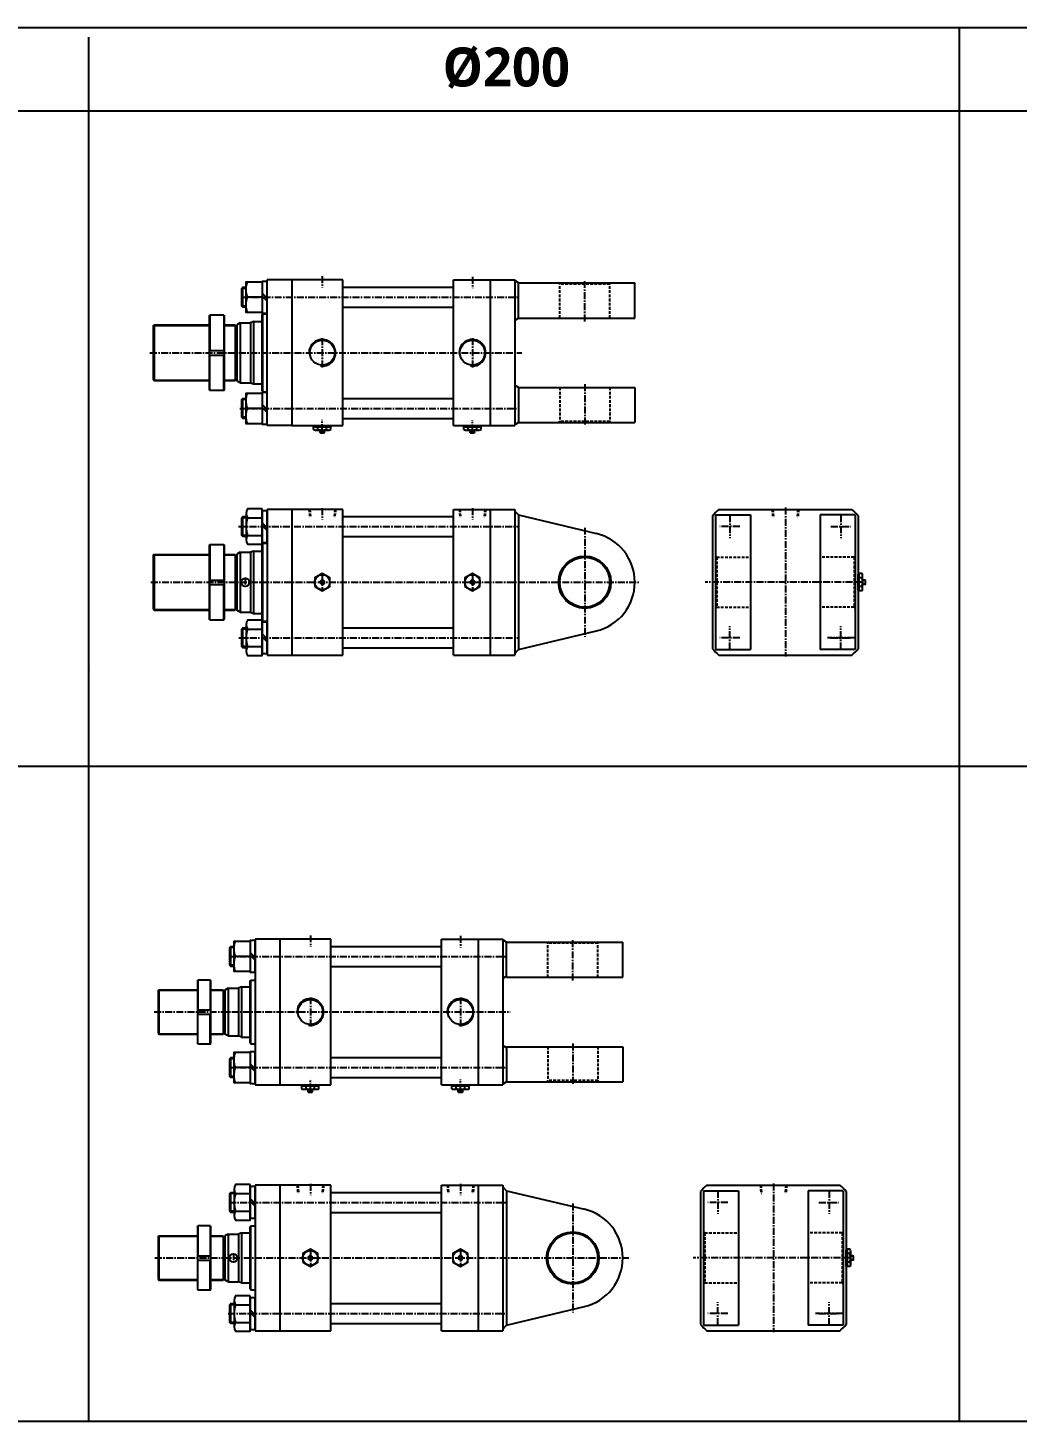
# Model space of a CAD drawing. Extents: x -819 to 8901, y -5 to 4308.
# Drawn here: x 5343 to 7122, y 0 to 2505 of the extents above; entities that cross this region are included whole.
import ezdxf

# ---------------------------------------------------------------- set-up
doc = ezdxf.new("R2010")
doc.units = 0
doc.header["$LTSCALE"] = 10
doc.header["$MEASUREMENT"] = 0
for name, pattern in [('CENTER', [2, 1.25, -0.25, 0.25, -0.25]), ('CENTERX2', [4, 2.5, -0.5, 0.5, -0.5]), ('HIDDENX2', [0.75, 0.5, -0.25])]:
    doc.linetypes.add(name, pattern=pattern)
doc.layers.get('0').update_dxf_attribs({"linetype": 'CONTINUOUS'})
for name, color, linetype in [('CEN', 1, 'CENTERX2'), ('CENTER', 1, 'CENTER'), ('HID', 2, 'HIDDENX2'), ('ML', 7, 'CONTINUOUS'), ('외형선', 3, 'CONTINUOUS')]:
    doc.layers.add(name, color=color, linetype=linetype)
doc.styles.add('문자', font='romans.shx')

msp = doc.modelspace()

# ---------------------------------------------------------------- linework, layer by layer
for p, q in [((8900.8, 2505.2), (-0.5, 2505.2)), ((7018.6, 0), (7018.6, 2505.2)), ((5452.6, 0), (5452.6, 2488.3)), ((8900.8, 2355.7), (-0.5, 2355.7)), ((0, 1177.9), (8901.3, 1177.9)), ((0, 0), (8900.8, 0))]:
    msp.add_line(p, q)
at = {"color": 7, "linetype": 'Continuous'}
for p, q in [((5856.8, 1782.9), (5856.8, 1788)), ((5856.8, 1788), (5863.1, 1788)), ((5857.8, 1788), (5857.8, 1790)), ((5857.8, 1790), (5886.9, 1790)), ((5859.9, 1782), (5884.8, 1782)), ((5863.1, 1788), (5887.9, 1788)), ((5864.6, 1782.9), (5864.6, 1788)), ((5868.4, 1782.2), (5868.4, 1782.2)), ((5868.4, 1777.5), (5868.4, 1782)), ((5876.4, 1777.5), (5876.4, 1782)), ((5880.2, 1782.9), (5880.2, 1788)), ((5886.9, 1788), (5886.9, 1790)), ((5887.9, 1782.9), (5887.9, 1788)), ((6126.8, 1782.9), (6126.8, 1788)), ((6126.8, 1788), (6133.1, 1788)), ((6127.8, 1788), (6127.8, 1790)), ((6127.8, 1790), (6156.9, 1790)), ((6129.9, 1782), (6154.8, 1782)), ((6133.1, 1788), (6157.9, 1788)), ((6134.6, 1782.9), (6134.6, 1788)), ((6138.4, 1782.2), (6138.4, 1782.2)), ((6138.4, 1777.5), (6138.4, 1782)), ((6146.4, 1777.5), (6146.4, 1782)), ((6150.2, 1782.9), (6150.2, 1788)), ((6156.9, 1788), (6156.9, 1790)), ((6157.9, 1782.9), (6157.9, 1788)), ((5868.4, 1777.5), (5868.9, 1777)), ((5876.4, 1777.5), (5868.4, 1777.5)), ((5868.9, 1777), (5875.9, 1777)), ((5876.4, 1777.5), (5875.9, 1777)), ((6138.4, 1777.5), (6138.9, 1777)), ((6146.4, 1777.5), (6138.4, 1777.5)), ((6138.9, 1777), (6145.9, 1777)), ((6146.4, 1777.5), (6145.9, 1777)), ((6836.2, 1493.9), (6836.2, 1523)), ((6838.2, 1523), (6836.2, 1523)), ((6843.2, 1524), (6838.2, 1524)), ((6838.2, 1499.2), (6838.2, 1524)), ((6843.2, 1516.2), (6838.2, 1516.2)), ((6843.9, 1504.4), (6843.9, 1504.4)), ((6844.2, 1496), (6844.2, 1520.9)), ((6848.7, 1512.4), (6844.2, 1512.4)), ((6848.7, 1504.4), (6844.2, 1504.4)), ((6848.7, 1512.4), (6849.2, 1511.9)), ((6848.7, 1512.4), (6848.7, 1504.4)), ((6848.7, 1504.4), (6849.2, 1504.9)), ((6849.2, 1504.9), (6849.2, 1511.9)), ((6838.2, 1493.9), (6836.2, 1493.9)), ((6843.2, 1500.6), (6838.2, 1500.6)), ((6838.2, 1492.9), (6838.2, 1499.2)), ((6843.2, 1492.9), (6838.2, 1492.9)), ((5835.3, 597.7), (5835.3, 602.7)), ((5835.3, 602.7), (5841.6, 602.7)), ((5836.3, 602.7), (5836.3, 604.7)), ((5836.3, 604.7), (5865.4, 604.7)), ((5841.6, 602.7), (5866.4, 602.7)), ((5843.1, 597.7), (5843.1, 602.7)), ((5858.6, 597.7), (5858.6, 602.7)), ((5865.4, 602.7), (5865.4, 604.7)), ((5866.4, 597.7), (5866.4, 602.7)), ((6105.3, 597.7), (6105.3, 602.7)), ((6105.3, 602.7), (6111.6, 602.7)), ((6106.3, 602.7), (6106.3, 604.7)), ((6106.3, 604.7), (6135.4, 604.7)), ((6111.6, 602.7), (6136.4, 602.7)), ((6113.1, 597.7), (6113.1, 602.7)), ((6128.6, 597.7), (6128.6, 602.7)), ((6135.4, 602.7), (6135.4, 604.7)), ((6136.4, 597.7), (6136.4, 602.7)), ((5838.4, 596.7), (5863.3, 596.7)), ((5846.9, 596.9), (5846.9, 596.9)), ((5846.9, 592.2), (5846.9, 596.7)), ((5846.9, 592.2), (5847.4, 591.7)), ((5854.9, 592.2), (5846.9, 592.2)), ((5847.4, 591.7), (5854.4, 591.7)), ((5854.9, 592.2), (5854.4, 591.7)), ((5854.9, 592.2), (5854.9, 596.7)), ((6108.4, 596.7), (6133.3, 596.7)), ((6116.9, 596.9), (6116.9, 596.9)), ((6116.9, 592.2), (6116.9, 596.7)), ((6116.9, 592.2), (6117.4, 591.7)), ((6124.9, 592.2), (6116.9, 592.2)), ((6117.4, 591.7), (6124.4, 591.7)), ((6124.9, 592.2), (6124.4, 591.7)), ((6124.9, 592.2), (6124.9, 596.7)), ((6814.7, 278.8), (6814.7, 308)), ((6816.7, 308), (6814.7, 308)), ((6821.7, 309), (6816.7, 309)), ((6816.7, 284.2), (6816.7, 309)), ((6821.7, 301.2), (6816.7, 301.2)), ((6822.7, 281), (6822.7, 305.8)), ((6816.7, 278.8), (6814.7, 278.8)), ((6821.7, 285.6), (6816.7, 285.6)), ((6816.7, 277.8), (6816.7, 284.2)), ((6821.7, 277.8), (6816.7, 277.8)), ((6822.4, 289.4), (6822.4, 289.4)), ((6827.2, 297.4), (6822.7, 297.4)), ((6827.2, 289.4), (6822.7, 289.4)), ((6827.2, 297.4), (6827.7, 296.9)), ((6827.2, 297.4), (6827.2, 289.4)), ((6827.2, 289.4), (6827.7, 289.9)), ((6827.7, 289.9), (6827.7, 296.9))]:
    msp.add_line(p, q, dxfattribs=at)
for points in [[(5858.9, 1500.6), (5872.4, 1492.9), (5885.9, 1500.6), (5885.9, 1516.2), (5872.4, 1524), (5858.9, 1516.2)], [(5870.9, 1510.9), (5869.5, 1508.4), (5870.9, 1505.9), (5873.8, 1505.9), (5875.2, 1508.4), (5873.8, 1510.9)], [(6128.9, 1500.6), (6142.4, 1492.9), (6155.9, 1500.6), (6155.9, 1516.2), (6142.4, 1524), (6128.9, 1516.2)], [(6140.9, 1510.9), (6139.5, 1508.4), (6140.9, 1505.9), (6143.8, 1505.9), (6145.2, 1508.4), (6143.8, 1510.9)], [(5837.4, 285.6), (5850.9, 277.8), (5864.4, 285.6), (5864.4, 301.2), (5850.9, 309), (5837.4, 301.2)], [(6107.4, 285.6), (6120.9, 277.8), (6134.4, 285.6), (6134.4, 301.2), (6120.9, 309), (6107.4, 301.2)], [(5849.4, 295.9), (5848, 293.4), (5849.4, 290.9), (5852.3, 290.9), (5853.7, 293.4), (5852.3, 295.9)], [(6119.4, 295.9), (6118, 293.4), (6119.4, 290.9), (6122.3, 290.9), (6123.7, 293.4), (6122.3, 295.9)]]:
    msp.add_lwpolyline(points, close=True, dxfattribs=at)
for centre, radius in [((5872.4, 1508.4), 13.5), ((5872.4, 1508.4), 3.5), ((6142.4, 1508.4), 13.5), ((6142.4, 1508.4), 3.5), ((5850.9, 293.4), 13.5), ((6120.9, 293.4), 13.5), ((5850.9, 293.4), 3.5), ((6120.9, 293.4), 3.5)]:
    msp.add_circle(centre, radius, dxfattribs=at)
for centre, radius, start, end in [((5859.9, 1787.6), 5.62, 235.6158, 270), ((5860.7, 1790.2), 8.22, 241.7006, 298.2994), ((5872.4, 1813.3), 31.3, 255.6172, 270.0141), ((5872.4, 1813.3), 31.3, 269.9859, 284.3828), ((5884.1, 1790.2), 8.22, 241.7006, 298.2994), ((6129.9, 1787.6), 5.62, 235.6158, 270), ((6130.7, 1790.2), 8.22, 241.7006, 298.2994), ((6142.4, 1813.3), 31.3, 255.6172, 270.0141), ((6142.4, 1813.3), 31.3, 269.9859, 284.3828), ((6154.1, 1790.2), 8.22, 241.7006, 298.2994), ((6836, 1520.1), 8.22, 331.7006, 28.2994), ((6812.8, 1508.4), 31.3, 359.9859, 14.3828), ((6812.8, 1508.4), 31.3, 345.6172, 0.0141), ((6836, 1496.7), 8.22, 331.7006, 28.2994), ((6838.6, 1496), 5.62, 325.6158, 0), ((5838.4, 602.3), 5.62, 235.6158, 270), ((5839.2, 604.9), 8.22, 241.7006, 298.2994), ((5850.8, 628), 31.3, 255.6172, 270.0141), ((5850.9, 628), 31.3, 269.9859, 284.3828), ((5862.5, 604.9), 8.22, 241.7006, 298.2994), ((6108.4, 602.3), 5.62, 235.6158, 270), ((6109.2, 604.9), 8.22, 241.7006, 298.2994), ((6120.8, 628), 31.3, 255.6172, 270.0141), ((6120.9, 628), 31.3, 269.9859, 284.3828), ((6132.5, 604.9), 8.22, 241.7006, 298.2994), ((6814.5, 305.1), 8.22, 331.7006, 28.2994), ((6791.3, 293.4), 31.3, 359.9859, 14.3828), ((6791.3, 293.4), 31.3, 345.6172, 0.0141), ((6814.5, 281.7), 8.22, 331.7006, 28.2994), ((6817.1, 281), 5.62, 325.6158, 0)]:
    msp.add_arc(centre, radius, start, end, dxfattribs=at)
for centre in [(5453.1, 1350.8), (7019.1, 1178.4)]:
    msp.add_arc(centre, 0.5, 180, 270)
at = {"layer": 'CEN', "color": 1, "linetype": 'CENTER'}
for p, q in [((6344.4, 1977.5), (6344.4, 2052.5)), ((6344.4, 1864.5), (6344.4, 1789.5)), ((6344.4, 1606.5), (6344.4, 1410.4)), ((6829.2, 1408.4), (6781.2, 1408.4)), ((6322.9, 792.2), (6322.9, 867.2)), ((6322.9, 679.2), (6322.9, 604.2)), ((6322.9, 391.5), (6322.9, 195.3)), ((6807.7, 193.4), (6759.7, 193.4))]:
    msp.add_line(p, q, dxfattribs=at)
at = {"layer": 'CENTER'}
for p, q in [((6605.2, 1629.2), (6605.2, 1587.7)), ((6805.2, 1629.2), (6805.2, 1587.7)), ((6623.1, 1608.4), (6587.2, 1608.4)), ((6787.2, 1608.4), (6823.1, 1608.4)), ((6605.2, 1387.7), (6605.2, 1429.2)), ((6805.2, 1387.7), (6805.2, 1429.2)), ((6623.1, 1408.4), (6587.2, 1408.4)), ((6787.2, 1408.4), (6823.1, 1408.4)), ((6583.7, 414.1), (6583.7, 372.7)), ((6783.7, 414.1), (6783.7, 372.7)), ((6601.6, 393.4), (6565.7, 393.4)), ((6765.7, 393.4), (6801.6, 393.4)), ((6583.7, 172.7), (6583.7, 214.1)), ((6783.7, 172.7), (6783.7, 214.1)), ((6601.6, 193.4), (6565.7, 193.4)), ((6765.7, 193.4), (6801.6, 193.4))]:
    msp.add_line(p, q, dxfattribs=at)
at = {"layer": 'HID'}
for p, q in [((6297.4, 2046.5), (6299.4, 2044.5)), ((6389.4, 2044.5), (6299.4, 2044.5)), ((6299.4, 1983.5), (6299.4, 2044.5)), ((6391.4, 2046.5), (6389.4, 2044.5)), ((6389.4, 1983.5), (6389.4, 2044.5)), ((6299.4, 1858.5), (6299.4, 1797.5)), ((6389.4, 1858.5), (6389.4, 1797.5)), ((6297.4, 1795.5), (6299.4, 1797.5)), ((6389.4, 1797.5), (6299.4, 1797.5)), ((6391.4, 1795.5), (6389.4, 1797.5)), ((5848.5, 1639.4), (5849.8, 1624.4)), ((5849.9, 1639.4), (5851.2, 1624.4)), ((5894.8, 1639.4), (5893.5, 1624.4)), ((5896.3, 1639.4), (5894.9, 1624.4)), ((6118.5, 1639.4), (6119.8, 1624.4)), ((6119.9, 1639.4), (6121.2, 1624.4)), ((6164.8, 1639.4), (6163.5, 1624.4)), ((6166.3, 1639.4), (6164.9, 1624.4)), ((6681.3, 1639.4), (6682.6, 1624.4)), ((6682.8, 1639.4), (6684.1, 1624.4)), ((6727.6, 1639.4), (6726.3, 1624.4)), ((6729.1, 1639.4), (6727.8, 1624.4)), ((6579.7, 1555.4), (6581.7, 1553.4)), ((6581.7, 1553.4), (6581.7, 1463.4)), ((6581.7, 1553.4), (6642.7, 1553.4)), ((6828.7, 1553.4), (6767.7, 1553.4)), ((6830.7, 1555.4), (6828.7, 1553.4)), ((6828.7, 1553.4), (6828.7, 1463.4)), ((6579.7, 1461.4), (6581.7, 1463.4)), ((6581.7, 1463.4), (6642.7, 1463.4)), ((6828.7, 1463.4), (6767.7, 1463.4)), ((6830.7, 1461.4), (6828.7, 1463.4)), ((6275.9, 861.2), (6277.9, 859.2)), ((6367.9, 859.2), (6277.9, 859.2)), ((6277.9, 798.2), (6277.9, 859.2)), ((6369.9, 861.2), (6367.9, 859.2)), ((6367.9, 798.2), (6367.9, 859.2)), ((6277.9, 673.2), (6277.9, 612.2)), ((6367.9, 673.2), (6367.9, 612.2)), ((6275.9, 610.2), (6277.9, 612.2)), ((6367.9, 612.2), (6277.9, 612.2)), ((6369.9, 610.2), (6367.9, 612.2)), ((5827, 424.4), (5828.3, 409.4)), ((5828.4, 424.4), (5829.7, 409.4)), ((5873.3, 424.4), (5872, 409.4)), ((5874.8, 424.4), (5873.4, 409.4)), ((6097, 424.4), (6098.3, 409.4)), ((6098.4, 424.4), (6099.7, 409.4)), ((6143.3, 424.4), (6142, 409.4)), ((6144.8, 424.4), (6143.4, 409.4)), ((6659.8, 424.4), (6661.1, 409.4)), ((6661.3, 424.4), (6662.6, 409.4)), ((6706.1, 424.4), (6704.8, 409.4)), ((6707.6, 424.4), (6706.3, 409.4)), ((6558.2, 340.4), (6560.2, 338.4)), ((6560.2, 338.4), (6560.2, 248.4)), ((6560.2, 338.4), (6621.2, 338.4)), ((6807.2, 338.4), (6746.2, 338.4)), ((6809.2, 340.4), (6807.2, 338.4)), ((6807.2, 338.4), (6807.2, 248.4)), ((6558.2, 246.4), (6560.2, 248.4)), ((6560.2, 248.4), (6621.2, 248.4)), ((6807.2, 248.4), (6746.2, 248.4)), ((6809.2, 246.4), (6807.2, 248.4))]:
    msp.add_line(p, q, dxfattribs=at)
at = {"layer": 'ML', "color": 1, "linetype": 'CENTER'}
for p, q in [((5872.4, 2058.8), (5872.4, 2038.4)), ((6142.4, 2057.6), (6142.4, 2037.2)), ((5726.8, 2021), (6225.6, 2021)), ((5872.4, 1947.3), (5872.4, 1894.7)), ((6142.4, 1947.3), (6142.4, 1894.7)), ((5562.5, 1921), (6231.3, 1921)), ((5724.3, 1821), (6222.6, 1821)), ((5872.4, 1780), (5872.4, 1800.4)), ((6142.4, 1779.4), (6142.4, 1799.9)), ((5872.4, 1641.7), (5872.4, 1621.3)), ((6142.4, 1641.7), (6142.4, 1621.3)), ((6705.2, 1642.5), (6705.2, 1374.9)), ((5721.5, 1608.4), (6223.6, 1608.4)), ((5564.1, 1508.4), (6442.3, 1508.4)), ((5733.9, 1516.7), (5733.9, 1500.2)), ((5872.4, 1519.4), (5872.4, 1497.4)), ((6142.4, 1519.4), (6142.4, 1497.4)), ((6845.8, 1508.4), (6561.1, 1508.4)), ((5722.2, 1408.4), (6225.3, 1408.4)), ((5850.9, 873.5), (5850.9, 853.1)), ((6120.9, 872.4), (6120.9, 851.9)), ((5704.2, 835.7), (6204.1, 835.7)), ((5850.9, 762), (5850.9, 709.4)), ((6120.9, 762), (6120.9, 709.4)), ((5569.9, 735.7), (6210.4, 735.7)), ((5704.1, 635.7), (6201.1, 635.7)), ((5850.9, 594.7), (5850.9, 615.1)), ((6120.9, 594.1), (6120.9, 614.6)), ((5850.9, 426.7), (5850.9, 406.3)), ((6120.9, 426.7), (6120.9, 406.3)), ((6683.7, 427.5), (6683.7, 159.9)), ((5704.7, 393.4), (6204.1, 393.4)), ((5712.4, 301.7), (5712.4, 285.2)), ((5850.9, 304.4), (5850.9, 282.4)), ((6120.9, 304.4), (6120.9, 282.4)), ((5571.4, 293.4), (6426.5, 293.4)), ((6824.3, 293.4), (6539.6, 293.4)), ((5703, 193.4), (6201.1, 193.4))]:
    msp.add_line(p, q, dxfattribs=at)
at = {"layer": 'ML', "color": 2}
for p, q in [((5735.4, 2036.8), (5727.4, 2036.8)), ((5735.4, 2005.1), (5727.4, 2005.1)), ((5568.9, 1970), (5669.2, 1970)), ((5696.2, 1970), (5715.4, 1970)), ((5568.9, 1872), (5669.2, 1872)), ((5696.2, 1872), (5715.4, 1872)), ((5735.4, 1836.8), (5727.4, 1836.8)), ((5735.4, 1805.1), (5727.4, 1805.1)), ((5868.9, 1782.2), (5868.9, 1782.2)), ((5868.9, 1777), (5868.9, 1782)), ((5875.9, 1777), (5875.9, 1782)), ((6138.9, 1782.2), (6138.9, 1782.2)), ((6138.9, 1777), (6138.9, 1782)), ((6145.9, 1777), (6145.9, 1782)), ((5735.4, 1624.3), (5727.4, 1624.3)), ((5735.4, 1592.6), (5727.4, 1592.6)), ((5568.9, 1557.4), (5669.2, 1557.4)), ((5696.2, 1557.4), (5715.4, 1557.4)), ((6844, 1504.9), (6844, 1504.9)), ((6849.2, 1511.9), (6844.2, 1511.9)), ((6849.2, 1504.9), (6844.2, 1504.9)), ((5568.9, 1459.4), (5669.2, 1459.4)), ((5696.2, 1459.4), (5715.4, 1459.4)), ((5735.4, 1424.3), (5727.4, 1424.3)), ((5735.4, 1392.6), (5727.4, 1392.6)), ((5577.4, 774.7), (5647.7, 774.7)), ((5671.7, 774.7), (5693.9, 774.7)), ((5577.4, 696.7), (5647.7, 696.7)), ((5671.7, 696.7), (5693.9, 696.7)), ((5847.4, 596.9), (5847.4, 596.9)), ((5847.4, 591.7), (5847.4, 596.7)), ((5854.4, 591.7), (5854.4, 596.7)), ((6117.4, 596.9), (6117.4, 596.9)), ((6117.4, 591.7), (6117.4, 596.7)), ((6124.4, 591.7), (6124.4, 596.7)), ((5577.4, 332.4), (5647.7, 332.4)), ((5671.7, 332.4), (5693.9, 332.4)), ((6822.5, 289.9), (6822.5, 289.9)), ((6827.7, 296.9), (6822.7, 296.9)), ((6827.7, 289.9), (6822.7, 289.9)), ((5577.4, 254.4), (5647.7, 254.4)), ((5671.7, 254.4), (5693.9, 254.4))]:
    msp.add_line(p, q, dxfattribs=at)
at = {"layer": 'ML'}
for p, q in [((5729.5, 2003), (5729.5, 2039)), ((5909.4, 2052), (5773.4, 2052)), ((5773.4, 1790), (5773.4, 2052)), ((5817.4, 2052), (5817.4, 1790)), ((5909.4, 1790), (5909.4, 2052)), ((5909.4, 2039), (6108.4, 2039)), ((6108.4, 1790), (6108.4, 2052)), ((6108.4, 2052), (6174.4, 2052)), ((6174.4, 2052), (6174.4, 1790)), ((6174.4, 2052), (6218.4, 2052)), ((6218.4, 2052), (6218.4, 1790)), ((6225.4, 2046.5), (6218.4, 2050.8)), ((6225.4, 1983.5), (6225.4, 2046.5)), ((6225.4, 2046.5), (6434.4, 2046.5)), ((6434.4, 1983.5), (6434.4, 2046.5)), ((5764.4, 2021), (5737.8, 2021)), ((5764.4, 2028), (5773.4, 2019)), ((5764.4, 2022.9), (5773.4, 2013.9)), ((5669.2, 1987.5), (5670.2, 1988.5)), ((5669.2, 1987.5), (5669.2, 1854.5)), ((5670.2, 1988.5), (5670.2, 1925)), ((5695.2, 1988.5), (5670.2, 1988.5)), ((5695.2, 1988.5), (5695.2, 1925)), ((5695.2, 1988.5), (5696.2, 1987.5)), ((5696.2, 1854.5), (5696.2, 1987.5)), ((5763.4, 1989), (5765.4, 1991)), ((5763.4, 1989), (5763.4, 1853)), ((5765.4, 1851), (5765.4, 1991)), ((5765.4, 1991), (5773.4, 1991)), ((5909.4, 2003), (6108.4, 2003)), ((6225.4, 1983.5), (6218.4, 1979.2)), ((6225.4, 1983.5), (6434.4, 1983.5)), ((5568.4, 1969.5), (5569.9, 1971)), ((5568.4, 1969.5), (5568.4, 1872.5)), ((5569.9, 1971), (5669.2, 1971)), ((5569.9, 1971), (5569.9, 1871)), ((5696.2, 1971), (5715.4, 1971)), ((5715.4, 1971), (5715.4, 1871)), ((5715.4, 1969.5), (5718.4, 1969.5)), ((5724.4, 1975), (5718.4, 1971.5)), ((5718.4, 1971.5), (5718.4, 1870.4)), ((5724.4, 1975), (5724.4, 1867)), ((5724.4, 1975), (5743.4, 1975)), ((5748.4, 1977), (5743.4, 1975)), ((5743.4, 1975), (5743.4, 1867)), ((5748.4, 1977), (5748.4, 1865)), ((5748.4, 1977), (5763.4, 1977)), ((5669.2, 1925), (5696.2, 1925)), ((5669.2, 1917), (5696.2, 1917)), ((5670.2, 1853.5), (5670.2, 1917)), ((5695.2, 1853.5), (5695.2, 1917)), ((5568.4, 1872.5), (5569.9, 1871)), ((5569.9, 1871), (5669.2, 1871)), ((5670.2, 1853.5), (5669.2, 1854.5)), ((5695.2, 1853.5), (5696.2, 1854.5)), ((5696.2, 1871), (5715.4, 1871)), ((5715.4, 1872.5), (5718.4, 1872.5)), ((5724.4, 1867), (5718.4, 1870.4)), ((5724.4, 1867), (5743.4, 1867)), ((5743.4, 1867), (5748.4, 1865)), ((5748.4, 1865), (5763.4, 1865)), ((6225.4, 1858.5), (6218.4, 1862.8)), ((6225.4, 1858.5), (6225.4, 1795.5)), ((6225.4, 1858.5), (6434.4, 1858.5)), ((6434.4, 1858.5), (6434.4, 1795.5)), ((5670.2, 1853.5), (5695.2, 1853.5)), ((5729.5, 1803), (5729.5, 1839)), ((5765.4, 1851), (5763.4, 1853)), ((5765.4, 1851), (5773.4, 1851)), ((5909.4, 1839), (6108.4, 1839)), ((5764.4, 1821), (5737.8, 1821)), ((5764.4, 1828), (5773.4, 1819)), ((5764.4, 1822.9), (5773.4, 1813.9)), ((5817.4, 1790), (5773.4, 1790)), ((5817.4, 1790), (5909.4, 1790)), ((5909.4, 1803), (6108.4, 1803)), ((6108.4, 1790), (6174.4, 1790)), ((6174.4, 1790), (6218.4, 1790)), ((6225.4, 1795.5), (6218.4, 1791.2)), ((6225.4, 1795.5), (6434.4, 1795.5)), ((5735.4, 1632.3), (5735.4, 1584.6)), ((5817.4, 1639.4), (5773.4, 1639.4)), ((5773.4, 1639.4), (5773.4, 1377.4)), ((5817.4, 1639.4), (5817.4, 1377.4)), ((5909.4, 1639.4), (5817.4, 1639.4)), ((5909.4, 1377.4), (5909.4, 1639.4)), ((6108.4, 1377.4), (6108.4, 1639.4)), ((6108.4, 1639.4), (6174.4, 1639.4)), ((6174.4, 1639.4), (6174.4, 1377.4)), ((6174.4, 1639.4), (6218.4, 1639.4)), ((6218.4, 1639.4), (6218.4, 1377.4)), ((6218.4, 1636.4), (6225.4, 1629.4)), ((6225.4, 1629.4), (6225.4, 1387.4)), ((6225.4, 1629.4), (6365.3, 1596)), ((6579.7, 1629.4), (6579.7, 1387.4)), ((6579.7, 1629.4), (6642.7, 1629.4)), ((6585.4, 1639.4), (6605.2, 1639.4)), ((6605.2, 1639.4), (6805.2, 1639.4)), ((6642.7, 1629.4), (6642.7, 1387.4)), ((6767.7, 1629.4), (6767.7, 1387.4)), ((6830.7, 1629.4), (6767.7, 1629.4)), ((6805.2, 1639.4), (6825, 1639.4)), ((6830.7, 1629.4), (6830.7, 1387.4)), ((5729.5, 1590.4), (5729.5, 1626.4)), ((5737.8, 1624.3), (5764.4, 1624.3)), ((5764.4, 1615.5), (5773.4, 1606.5)), ((5764.4, 1610.4), (5773.4, 1601.4)), ((5909.4, 1626.4), (6108.4, 1626.4)), ((6574.2, 1628.2), (6574.2, 1388.7)), ((6836.2, 1628.2), (6836.2, 1388.7)), ((5737.8, 1592.6), (5764.4, 1592.6)), ((5764.4, 1577.4), (5765.4, 1578.4)), ((5765.4, 1578.4), (5773.4, 1578.4)), ((5765.4, 1438.4), (5765.4, 1578.4)), ((5909.4, 1590.4), (6108.4, 1590.4)), ((5568.4, 1556.9), (5569.9, 1558.4)), ((5568.4, 1556.9), (5568.4, 1459.9)), ((5569.9, 1558.4), (5669.2, 1558.4)), ((5569.9, 1558.4), (5569.9, 1458.4)), ((5669.2, 1574.9), (5670.2, 1575.9)), ((5669.2, 1574.9), (5669.2, 1441.9)), ((5695.2, 1575.9), (5670.2, 1575.9)), ((5670.2, 1575.9), (5670.2, 1512.4)), ((5695.2, 1575.9), (5695.2, 1512.4)), ((5695.2, 1575.9), (5696.2, 1574.9)), ((5696.2, 1441.9), (5696.2, 1574.9)), ((5696.2, 1558.4), (5715.4, 1558.4)), ((5715.4, 1558.4), (5715.4, 1458.4)), ((5715.4, 1556.9), (5718.4, 1556.9)), ((5724.4, 1562.4), (5718.4, 1559)), ((5718.4, 1559), (5718.4, 1457.9)), ((5724.4, 1562.4), (5743.4, 1562.4)), ((5724.4, 1562.4), (5724.4, 1454.4)), ((5748.4, 1564.4), (5743.4, 1562.4)), ((5743.4, 1562.4), (5743.4, 1454.4)), ((5748.4, 1564.4), (5748.4, 1452.4)), ((5748.4, 1564.4), (5763.4, 1564.4)), ((5763.4, 1576.4), (5763.6, 1576.7)), ((5763.4, 1576.4), (5763.4, 1440.4)), ((5669.2, 1512.4), (5696.2, 1512.4)), ((5669.2, 1504.4), (5696.2, 1504.4)), ((5670.2, 1440.9), (5670.2, 1504.4)), ((5695.2, 1440.9), (5695.2, 1504.4)), ((5568.4, 1459.9), (5569.9, 1458.4)), ((5569.9, 1458.4), (5669.2, 1458.4)), ((5696.2, 1458.4), (5715.4, 1458.4)), ((5715.4, 1459.9), (5718.4, 1459.9)), ((5724.4, 1454.4), (5718.4, 1457.9)), ((5724.4, 1454.4), (5743.4, 1454.4)), ((5743.4, 1454.4), (5748.4, 1452.4)), ((5670.2, 1440.9), (5669.2, 1441.9)), ((5670.2, 1440.9), (5695.2, 1440.9)), ((5695.2, 1440.9), (5696.2, 1441.9)), ((5735.4, 1432.3), (5735.4, 1384.6)), ((5748.4, 1452.4), (5763.4, 1452.4)), ((5763.6, 1440.2), (5763.4, 1440.4)), ((5765.4, 1438.4), (5764.4, 1439.4)), ((5765.4, 1438.4), (5773.4, 1438.4)), ((5729.5, 1390.4), (5729.5, 1426.4)), ((5737.8, 1424.3), (5764.4, 1424.3)), ((5764.4, 1415.5), (5773.4, 1406.5)), ((5764.4, 1410.4), (5773.4, 1401.4)), ((5909.4, 1426.4), (6108.4, 1426.4)), ((6225.4, 1387.4), (6365.3, 1420.9)), ((5737.8, 1392.6), (5764.4, 1392.6)), ((5909.4, 1390.4), (6108.4, 1390.4)), ((6218.4, 1380.4), (6225.4, 1387.4)), ((6579.7, 1387.4), (6642.7, 1387.4)), ((6830.7, 1387.4), (6767.7, 1387.4)), ((5773.4, 1377.4), (5909.4, 1377.4)), ((6108.4, 1377.4), (6174.4, 1377.4)), ((6174.4, 1377.4), (6218.4, 1377.4)), ((6585.4, 1377.4), (6605.2, 1377.4)), ((6605.2, 1377.4), (6805.2, 1377.4)), ((6805.2, 1377.4), (6825, 1377.4)), ((5708, 817.7), (5708, 853.7)), ((5795.9, 866.7), (5751.9, 866.7)), ((5751.9, 866.7), (5751.9, 604.7)), ((5795.9, 866.7), (5795.9, 604.7)), ((5887.9, 866.7), (5795.9, 866.7)), ((5887.9, 604.7), (5887.9, 866.7)), ((5887.9, 853.7), (6086.9, 853.7)), ((6086.9, 604.7), (6086.9, 866.7)), ((6086.9, 866.7), (6152.9, 866.7)), ((6152.9, 866.7), (6152.9, 604.7)), ((6152.9, 866.7), (6196.9, 866.7)), ((6196.9, 866.7), (6196.9, 604.7)), ((6203.9, 861.2), (6196.9, 865.5)), ((6203.9, 798.2), (6203.9, 861.2)), ((6203.9, 861.2), (6412.9, 861.2)), ((6412.9, 798.2), (6412.9, 861.2)), ((5742.9, 835.7), (5716.3, 835.7)), ((5742.9, 842.7), (5751.9, 833.7)), ((5742.9, 837.6), (5751.9, 828.6)), ((5887.9, 817.7), (6086.9, 817.7)), ((5647.7, 792.2), (5648.7, 793.2)), ((5647.7, 792.2), (5647.7, 679.2)), ((5648.7, 793.2), (5648.7, 739.7)), ((5670.7, 793.2), (5648.7, 793.2)), ((5670.7, 793.2), (5670.7, 739.7)), ((5670.7, 793.2), (5671.7, 792.2)), ((5671.7, 679.2), (5671.7, 792.2)), ((5702.9, 778.7), (5696.9, 775.2)), ((5702.9, 778.7), (5702.9, 692.7)), ((5702.9, 778.7), (5721.9, 778.7)), ((5726.9, 780.7), (5721.9, 778.7)), ((5721.9, 778.7), (5721.9, 692.7)), ((5726.9, 780.7), (5726.9, 690.7)), ((5726.9, 780.7), (5741.9, 780.7)), ((5741.9, 791.2), (5743.9, 793.2)), ((5741.9, 791.2), (5741.9, 680.2)), ((5743.9, 678.2), (5743.9, 793.2)), ((5743.9, 793.2), (5751.9, 793.2)), ((6203.9, 800.2), (6196.9, 795.9)), ((6203.9, 798.2), (6412.9, 798.2)), ((5576.9, 774.2), (5578.4, 775.7)), ((5576.9, 774.2), (5576.9, 697.2)), ((5578.4, 775.7), (5578.4, 695.7)), ((5578.4, 775.7), (5647.7, 775.7)), ((5671.7, 775.7), (5693.9, 775.7)), ((5693.9, 775.7), (5693.9, 695.7)), ((5693.9, 774.2), (5696.9, 774.2)), ((5696.9, 775.2), (5696.9, 696.1)), ((5647.7, 739.7), (5671.7, 739.7)), ((5647.7, 731.7), (5671.7, 731.7)), ((5648.7, 678.2), (5648.7, 731.7)), ((5670.7, 678.2), (5670.7, 731.7)), ((5576.9, 697.2), (5578.4, 695.7)), ((5578.4, 695.7), (5647.7, 695.7)), ((5648.7, 678.2), (5647.7, 679.2)), ((5648.7, 678.2), (5670.7, 678.2)), ((5670.7, 678.2), (5671.7, 679.2)), ((5671.7, 695.7), (5693.9, 695.7)), ((5693.9, 697.2), (5696.9, 697.2)), ((5702.9, 692.7), (5696.9, 696.1)), ((5702.9, 692.7), (5721.9, 692.7)), ((5726.9, 690.7), (5721.9, 692.7)), ((5726.9, 690.7), (5741.9, 690.7)), ((5741.9, 680.2), (5743.9, 678.2)), ((5743.9, 678.2), (5751.9, 678.2)), ((5708, 617.7), (5708, 653.7)), ((5887.9, 653.7), (6086.9, 653.7)), ((6203.9, 671.2), (6196.9, 675.5)), ((6203.9, 673.2), (6203.9, 610.2)), ((6203.9, 673.2), (6412.9, 673.2)), ((6412.9, 673.2), (6412.9, 610.2)), ((5742.9, 635.7), (5716.3, 635.7)), ((5742.9, 642.7), (5751.9, 633.7)), ((5742.9, 637.6), (5751.9, 628.6)), ((5751.9, 604.7), (5887.9, 604.7)), ((5887.9, 617.7), (6086.9, 617.7)), ((6086.9, 604.7), (6152.9, 604.7)), ((6152.9, 604.7), (6196.9, 604.7)), ((6203.9, 610.2), (6196.9, 605.9)), ((6203.9, 610.2), (6412.9, 610.2)), ((5708, 375.4), (5708, 411.4)), ((5713.9, 417.2), (5713.9, 369.6)), ((5716.3, 409.3), (5742.9, 409.3)), ((5795.9, 424.4), (5751.9, 424.4)), ((5751.9, 424.4), (5751.9, 162.4)), ((5795.9, 424.4), (5795.9, 162.4)), ((5887.9, 424.4), (5795.9, 424.4)), ((5887.9, 162.4), (5887.9, 424.4)), ((5887.9, 411.4), (6086.9, 411.4)), ((6086.9, 162.4), (6086.9, 424.4)), ((6086.9, 424.4), (6152.9, 424.4)), ((6152.9, 424.4), (6152.9, 162.4)), ((6152.9, 424.4), (6196.9, 424.4)), ((6196.9, 424.4), (6196.9, 162.4)), ((6196.9, 421.4), (6203.9, 414.4)), ((6203.9, 414.4), (6203.9, 172.4)), ((6203.9, 414.4), (6343.8, 380.9)), ((6552.7, 413.2), (6552.7, 173.6)), ((6558.2, 414.4), (6558.2, 172.4)), ((6558.2, 414.4), (6621.2, 414.4)), ((6563.9, 424.4), (6583.7, 424.4)), ((6583.7, 424.4), (6783.7, 424.4)), ((6621.2, 414.4), (6621.2, 172.4)), ((6746.2, 414.4), (6746.2, 172.4)), ((6809.2, 414.4), (6746.2, 414.4)), ((6783.7, 424.4), (6803.5, 424.4)), ((6809.2, 414.4), (6809.2, 172.4)), ((6814.7, 413.2), (6814.7, 173.6)), ((5716.3, 377.5), (5742.9, 377.5)), ((5742.9, 400.4), (5751.9, 391.4)), ((5742.9, 395.4), (5751.9, 386.4)), ((5647.7, 349.9), (5648.7, 350.9)), ((5670.7, 350.9), (5648.7, 350.9)), ((5648.7, 350.9), (5648.7, 297.4)), ((5670.7, 350.9), (5671.7, 349.9)), ((5670.7, 350.9), (5670.7, 297.4)), ((5741.9, 348.9), (5743.9, 350.9)), ((5743.9, 350.9), (5751.9, 350.9)), ((5743.9, 235.9), (5743.9, 350.9)), ((5887.9, 375.4), (6086.9, 375.4)), ((5576.9, 331.9), (5578.4, 333.4)), ((5576.9, 331.9), (5576.9, 254.9)), ((5578.4, 333.4), (5647.7, 333.4)), ((5578.4, 333.4), (5578.4, 253.4)), ((5647.7, 349.9), (5647.7, 236.9)), ((5671.7, 236.9), (5671.7, 349.9)), ((5671.7, 333.4), (5693.9, 333.4)), ((5693.9, 333.4), (5693.9, 253.4)), ((5693.9, 331.9), (5696.9, 331.9)), ((5702.9, 336.4), (5696.9, 332.9)), ((5696.9, 332.9), (5696.9, 253.9)), ((5702.9, 336.4), (5721.9, 336.4)), ((5702.9, 336.4), (5702.9, 250.4)), ((5726.9, 338.4), (5721.9, 336.4)), ((5721.9, 336.4), (5721.9, 250.4)), ((5726.9, 338.4), (5726.9, 248.4)), ((5726.9, 338.4), (5741.9, 338.4)), ((5741.9, 348.9), (5741.9, 237.9)), ((5647.7, 297.4), (5671.7, 297.4)), ((5647.7, 289.4), (5671.7, 289.4)), ((5648.7, 235.9), (5648.7, 289.4)), ((5670.7, 235.9), (5670.7, 289.4)), ((5576.9, 254.9), (5578.4, 253.4)), ((5578.4, 253.4), (5647.7, 253.4)), ((5671.7, 253.4), (5693.9, 253.4)), ((5693.9, 254.9), (5696.9, 254.9)), ((5702.9, 250.4), (5696.9, 253.9)), ((5648.7, 235.9), (5647.7, 236.9)), ((5648.7, 235.9), (5670.7, 235.9)), ((5670.7, 235.9), (5671.7, 236.9)), ((5702.9, 250.4), (5721.9, 250.4)), ((5726.9, 248.4), (5721.9, 250.4)), ((5726.9, 248.4), (5741.9, 248.4)), ((5741.9, 237.9), (5743.9, 235.9)), ((5743.9, 235.9), (5751.9, 235.9)), ((5708, 175.4), (5708, 211.4)), ((5713.9, 217.2), (5713.9, 169.6)), ((5716.3, 209.3), (5742.9, 209.3)), ((5742.9, 200.4), (5751.9, 191.4)), ((5887.9, 211.4), (6086.9, 211.4)), ((6203.9, 172.4), (6343.8, 205.9)), ((5716.3, 177.5), (5742.9, 177.5)), ((5742.9, 195.4), (5751.9, 186.4)), ((5887.9, 175.4), (6086.9, 175.4)), ((5751.9, 162.4), (5887.9, 162.4)), ((6086.9, 162.4), (6152.9, 162.4)), ((6152.9, 162.4), (6196.9, 162.4)), ((6196.9, 165.4), (6203.9, 172.4)), ((6558.2, 172.4), (6621.2, 172.4)), ((6563.9, 162.4), (6583.7, 162.4)), ((6583.7, 162.4), (6783.7, 162.4)), ((6809.2, 172.4), (6746.2, 172.4)), ((6783.7, 162.4), (6803.5, 162.4))]:
    msp.add_line(p, q, dxfattribs=at)
for points in [[(5735.4, 2003), (5729.5, 2003), (5727.4, 2005.1), (5727.4, 2036.8), (5729.5, 2039), (5735.4, 2039)], [(5773.4, 1992.5), (5773.4, 2049.4), (5764.4, 2049.4), (5764.4, 1992.5), (5773.4, 1992.5)], [(5735.4, 1803), (5729.5, 1803), (5727.4, 1805.1), (5727.4, 1836.8), (5729.5, 1839), (5735.4, 1839)], [(5773.4, 1792.5), (5773.4, 1849.4), (5764.4, 1849.4), (5764.4, 1792.5), (5773.4, 1792.5)], [(5773.4, 1580), (5773.4, 1636.9), (5764.4, 1636.9), (5764.4, 1580), (5773.4, 1580)], [(5735.4, 1590.4), (5729.5, 1590.4), (5727.4, 1592.6), (5727.4, 1624.3), (5729.5, 1626.4), (5735.4, 1626.4)], [(5773.4, 1380), (5773.4, 1436.9), (5764.4, 1436.9), (5764.4, 1380), (5773.4, 1380)], [(5735.4, 1390.4), (5729.5, 1390.4), (5727.4, 1392.6), (5727.4, 1424.3), (5729.5, 1426.4), (5735.4, 1426.4)], [(5713.9, 817.7), (5708, 817.7), (5705.9, 819.8), (5705.9, 851.5), (5708, 853.7), (5713.9, 853.7)], [(5751.9, 807.2), (5751.9, 864.1), (5742.9, 864.1), (5742.9, 807.2), (5751.9, 807.2)], [(5713.9, 617.7), (5708, 617.7), (5705.9, 619.8), (5705.9, 651.5), (5708, 653.7), (5713.9, 653.7)], [(5751.9, 607.2), (5751.9, 664.1), (5742.9, 664.1), (5742.9, 607.2), (5751.9, 607.2)], [(5713.9, 375.4), (5708, 375.4), (5705.9, 377.6), (5705.9, 409.2), (5708, 411.4), (5713.9, 411.4)], [(5751.9, 365), (5751.9, 421.9), (5742.9, 421.9), (5742.9, 365), (5751.9, 365)], [(5713.9, 175.4), (5708, 175.4), (5705.9, 177.6), (5705.9, 209.2), (5708, 211.4), (5713.9, 211.4)], [(5751.9, 165), (5751.9, 221.9), (5742.9, 221.9), (5742.9, 165), (5751.9, 165)]]:
    msp.add_lwpolyline(points, dxfattribs=at)
for points in [[(5764.4, 1993.5), (5735.4, 1993.5), (5735.4, 2048.5), (5764.4, 2048.5)], [(5764.4, 1793.5), (5735.4, 1793.5), (5735.4, 1848.5), (5764.4, 1848.5)], [(5742.9, 808.2), (5713.9, 808.2), (5713.9, 863.2), (5742.9, 863.2)], [(5742.9, 608.2), (5713.9, 608.2), (5713.9, 663.2), (5742.9, 663.2)]]:
    msp.add_lwpolyline(points, close=True, dxfattribs=at)
for points in [[(5737.8, 1993.5, -0.178633), (5737.8, 2021, -0.178633), (5737.8, 2048.5)], [(5737.8, 1793.5, -0.178633), (5737.8, 1821, -0.178633), (5737.8, 1848.5)], [(5764.4, 1640.2), (5737.8, 1640.2, 0.309401), (5737.8, 1624.3, 0.154701), (5737.8, 1592.6, 0.309401), (5737.8, 1576.7), (5764.4, 1576.7), (5764.4, 1640.2)], [(5764.4, 1440.2), (5737.8, 1440.2, 0.309401), (5737.8, 1424.3, 0.154701), (5737.8, 1392.6, 0.309401), (5737.8, 1376.7), (5764.4, 1376.7), (5764.4, 1440.2)], [(5716.3, 808.2, -0.178633), (5716.3, 835.7, -0.178633), (5716.3, 863.2)], [(5716.3, 608.2, -0.178633), (5716.3, 635.7, -0.178633), (5716.3, 663.2)], [(5742.9, 425.2), (5716.3, 425.2, 0.309401), (5716.3, 409.3, 0.154701), (5716.3, 377.5, 0.309401), (5716.3, 361.6), (5742.9, 361.6), (5742.9, 425.2)], [(5742.9, 225.2), (5716.3, 225.2, 0.309401), (5716.3, 209.3, 0.154701), (5716.3, 177.5, 0.309401), (5716.3, 161.6), (5742.9, 161.6), (5742.9, 225.2)]]:
    msp.add_lwpolyline(points, format="xyb", dxfattribs=at)
for centre, radius in [((5872.4, 1921), 22.4), ((6142.4, 1921), 22.4), ((6344.4, 1508.4), 47), ((6344.4, 1508.4), 45), ((5733.9, 1508.4), 7.5), ((5850.9, 735.7), 22.4), ((6120.9, 735.7), 22.4), ((6322.9, 293.4), 47), ((6322.9, 293.4), 45), ((5712.4, 293.4), 7.5)]:
    msp.add_circle(centre, radius, dxfattribs=at)
at = {"layer": 'ML', "color": 2}
for centre, radius, start, end in [((5872.4, 1921), 23.9, 262.2037, 186.1405), ((6142.4, 1921), 23.9, 262.2037, 186.1405), ((5872.4, 1508.4), 4, 270, 180), ((6142.4, 1508.4), 4, 270, 180), ((5850.9, 735.7), 23.9, 262.2037, 186.1405), ((6120.9, 735.7), 23.9, 262.2037, 186.1405), ((5850.9, 293.4), 4, 270, 180), ((6120.9, 293.4), 4, 270, 180)]:
    msp.add_arc(centre, radius, start, end, dxfattribs=at)
at = {"layer": 'ML'}
for centre, radius, start, end in [((6705.2, 1508.4), 177.5, 132.4363, 137.5637), ((6705.2, 1508.4), 177.5, 42.4363, 47.5637), ((6344.4, 1508.4), 90, 283.4509, 76.5491), ((6705.2, 1508.4), 177.5, 222.4363, 227.5637), ((6705.2, 1508.4), 177.5, 312.4363, 317.5637), ((6683.7, 293.4), 177.5, 132.4363, 137.5637), ((6683.7, 293.4), 177.5, 42.4363, 47.5637), ((6322.9, 293.4), 90, 283.4509, 76.5491), ((6683.7, 293.4), 177.5, 222.4363, 227.5637), ((6683.7, 293.4), 177.5, 312.4363, 317.5637)]:
    msp.add_arc(centre, radius, start, end, dxfattribs=at)
at = {"layer": '외형선', "color": 2}
for p, q in [((5713.9, 851.5), (5705.9, 851.5)), ((5713.9, 819.8), (5705.9, 819.8)), ((5713.9, 651.5), (5705.9, 651.5)), ((5713.9, 619.8), (5705.9, 619.8)), ((5713.9, 409.2), (5705.9, 409.2)), ((5713.9, 377.6), (5705.9, 377.6)), ((5713.9, 209.2), (5705.9, 209.2)), ((5713.9, 177.6), (5705.9, 177.6))]:
    msp.add_line(p, q, dxfattribs=at)

# ---------------------------------------------------------------- texts
at = {"insert": (6088.8, 2469.8), "char_height": 70, "attachment_point": 1, "style": '문자'}
msp.add_mtext_dynamic_manual_height_columns('{\\fMalgun Gothic|b1|i0|c129|p50;%%C200}', width=124.533, gutter_width=16, heights=[-75.6], dxfattribs=at)

doc.saveas('drawing.dxf')
